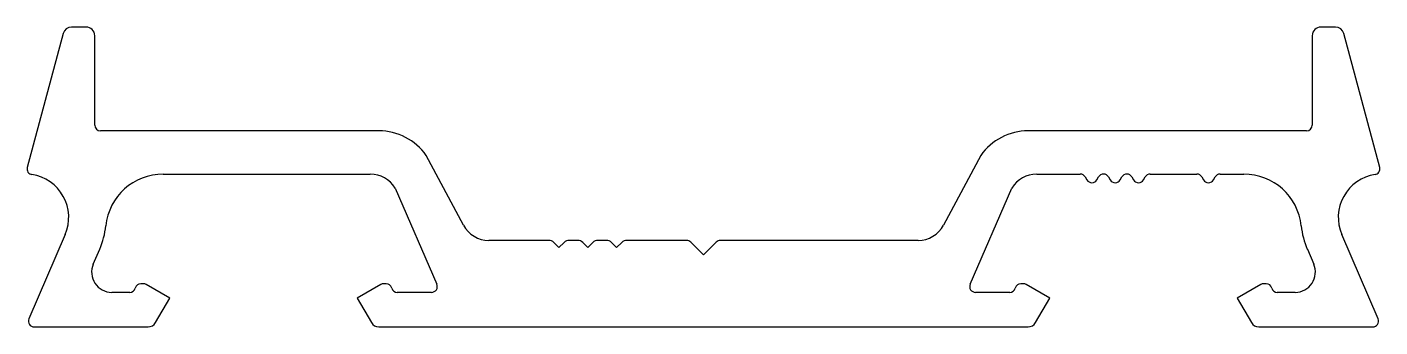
# Model space of a CAD drawing. Extents: x -24.7 to 22.2, y 7.1 to 17.5.
import ezdxf

# ---------------------------------------------------------------- set-up
doc = ezdxf.new("R2010")
doc.units = 0
doc.layers.get('0').update_dxf_attribs({"linetype": 'CONTINUOUS'})

msp = doc.modelspace()

# ---------------------------------------------------------------- linework, layer by layer
for p, q in [((-22.68, 17.458), (-23.183, 17.458)), ((20.623, 17.458), (20.12, 17.458)), ((-23.473, 17.235), (-24.718, 12.59)), ((-22.38, 14.058), (-22.38, 17.158)), ((19.82, 17.158), (19.82, 14.058)), ((22.158, 12.59), (20.913, 17.235)), ((-12.532, 13.858), (-22.18, 13.858)), ((19.62, 13.858), (9.972, 13.858)), ((-9.601, 10.586), (-10.894, 13.005)), ((8.334, 13.005), (7.04, 10.586)), ((-20.006, 12.358), (-12.829, 12.358)), ((10.269, 12.358), (11.777, 12.358)), ((11.95, 12.258), (12.008, 12.158)), ((12.354, 12.158), (12.412, 12.258)), ((12.758, 12.258), (12.816, 12.158)), ((13.162, 12.158), (13.22, 12.258)), ((13.566, 12.258), (13.624, 12.158)), ((13.971, 12.158), (14.028, 12.258)), ((14.201, 12.358), (15.818, 12.358)), ((15.991, 12.258), (16.049, 12.158)), ((16.395, 12.158), (16.453, 12.258)), ((16.626, 12.358), (17.446, 12.358)), ((-11.972, 11.873), (-10.522, 8.537)), ((7.961, 8.537), (9.412, 11.873)), ((-23.401, 10.267), (-24.66, 7.337)), ((-6.644, 10.058), (-8.719, 10.058)), ((-6.291, 9.808), (-6.468, 9.984)), ((-6.114, 9.984), (-6.291, 9.808)), ((-5.644, 10.058), (-5.937, 10.058)), ((-5.291, 9.808), (-5.468, 9.984)), ((-5.114, 9.984), (-5.291, 9.808)), ((-4.644, 10.058), (-4.937, 10.058)), ((-4.291, 9.808), (-4.468, 9.984)), ((-4.114, 9.984), (-4.291, 9.808)), ((-1.863, 10.058), (-3.937, 10.058)), ((-1.28, 9.558), (-1.722, 9.999)), ((-0.839, 9.999), (-1.28, 9.558)), ((6.159, 10.058), (-0.697, 10.058)), ((22.1, 7.337), (20.842, 10.265)), ((-22.43, 9.234), (-22.207, 9.753)), ((19.648, 9.751), (19.87, 9.234)), ((-20.7, 8.558), (-20.78, 8.558)), ((-19.78, 8.058), (-20.6, 8.531)), ((-12.46, 8.531), (-13.28, 8.058)), ((-12.28, 8.558), (-12.36, 8.558)), ((9.8, 8.558), (9.72, 8.558)), ((10.72, 8.058), (9.9, 8.531)), ((18.04, 8.531), (17.22, 8.058)), ((18.22, 8.558), (18.14, 8.558)), ((-21.167, 8.258), (-21.787, 8.258)), ((-20.271, 7.208), (-19.78, 8.058)), ((-13.28, 8.058), (-12.789, 7.208)), ((-10.705, 8.258), (-11.893, 8.258)), ((9.333, 8.258), (8.145, 8.258)), ((10.229, 7.208), (10.72, 8.058)), ((17.22, 8.058), (17.711, 7.208)), ((19.227, 8.258), (18.607, 8.258)), ((-24.477, 7.058), (-20.531, 7.058)), ((-12.53, 7.058), (9.969, 7.058)), ((17.97, 7.058), (21.916, 7.058))]:
    msp.add_line(p, q)
for centre, radius, start, end in [((-23.183, 17.158), 0.3, 90, 165), ((-22.68, 17.158), 0.3, 0, 90), ((20.12, 17.158), 0.3, 90, 180), ((20.623, 17.158), 0.3, 15, 90), ((-22.18, 14.058), 0.2, 180, 270), ((-12.532, 11.858), 2, 35, 90), ((9.972, 11.858), 2, 90, 145), ((19.62, 14.058), 0.2, 270, 0), ((-24.525, 12.538), 0.2, 165, 261.357), ((-24.78, 10.858), 1.5, 336.7929, 81.357), ((-20.006, 10.358), 2, 90, 174.0208), ((-12.829, 11.358), 1, 31, 90), ((10.269, 11.358), 1, 90, 149), ((11.777, 12.158), 0.2, 30, 90), ((12.585, 12.158), 0.2, 30, 150), ((13.393, 12.158), 0.2, 30, 150), ((14.201, 12.158), 0.2, 90, 150), ((15.818, 12.158), 0.2, 30, 90), ((16.626, 12.158), 0.2, 90, 150), ((17.446, 10.358), 2, 5.9792, 90), ((22.22, 10.858), 1.5, 98.643, 203.292), ((21.964, 12.538), 0.2, 278.643, 15), ((12.181, 12.258), 0.2, 210, 330), ((12.989, 12.258), 0.2, 210, 330), ((13.797, 12.258), 0.2, 210, 330), ((16.222, 12.258), 0.2, 210, 330), ((-24.78, 10.858), 2.8, 336.7732, 354.0208), ((-8.719, 11.058), 1, 208.1327, 270), ((6.159, 11.058), 1, 270, 331.8673), ((22.22, 10.858), 2.8, 185.9792, 203.2723), ((-6.644, 9.808), 0.25, 45, 90), ((-5.937, 9.808), 0.25, 90, 135), ((-5.644, 9.808), 0.25, 45, 90), ((-4.937, 9.808), 0.25, 90, 135), ((-4.644, 9.808), 0.25, 45, 90), ((-3.937, 9.808), 0.25, 90, 135), ((-1.863, 9.858), 0.2, 45, 90), ((-0.697, 9.858), 0.2, 90, 135), ((-21.787, 8.958), 0.7, 156.7504, 270), ((19.227, 8.958), 0.7, 270, 23.2496), ((-20.78, 8.358), 0.2, 90, 165.5225), ((-20.7, 8.358), 0.2, 60, 90), ((-12.36, 8.358), 0.2, 90, 120), ((-12.28, 8.358), 0.2, 14.4775, 90), ((-10.705, 8.458), 0.2, 270, 23.5023), ((8.145, 8.458), 0.2, 156.4977, 270), ((9.72, 8.358), 0.2, 90, 165.5225), ((9.8, 8.358), 0.2, 60, 90), ((18.14, 8.358), 0.2, 90, 120), ((18.22, 8.358), 0.2, 14.4775, 90), ((-21.167, 8.458), 0.2, 270, 345.5225), ((-11.893, 8.458), 0.2, 194.4775, 270), ((9.333, 8.458), 0.2, 270, 345.5225), ((18.607, 8.458), 0.2, 194.4775, 270), ((-24.477, 7.258), 0.2, 156.7504, 270), ((-20.531, 7.358), 0.3, 270, 330), ((-12.53, 7.358), 0.3, 210, 270), ((9.969, 7.358), 0.3, 270, 330), ((17.97, 7.358), 0.3, 210, 270), ((21.916, 7.258), 0.2, 270, 23.2496)]:
    msp.add_arc(centre, radius, start, end)

doc.saveas('drawing.dxf')
